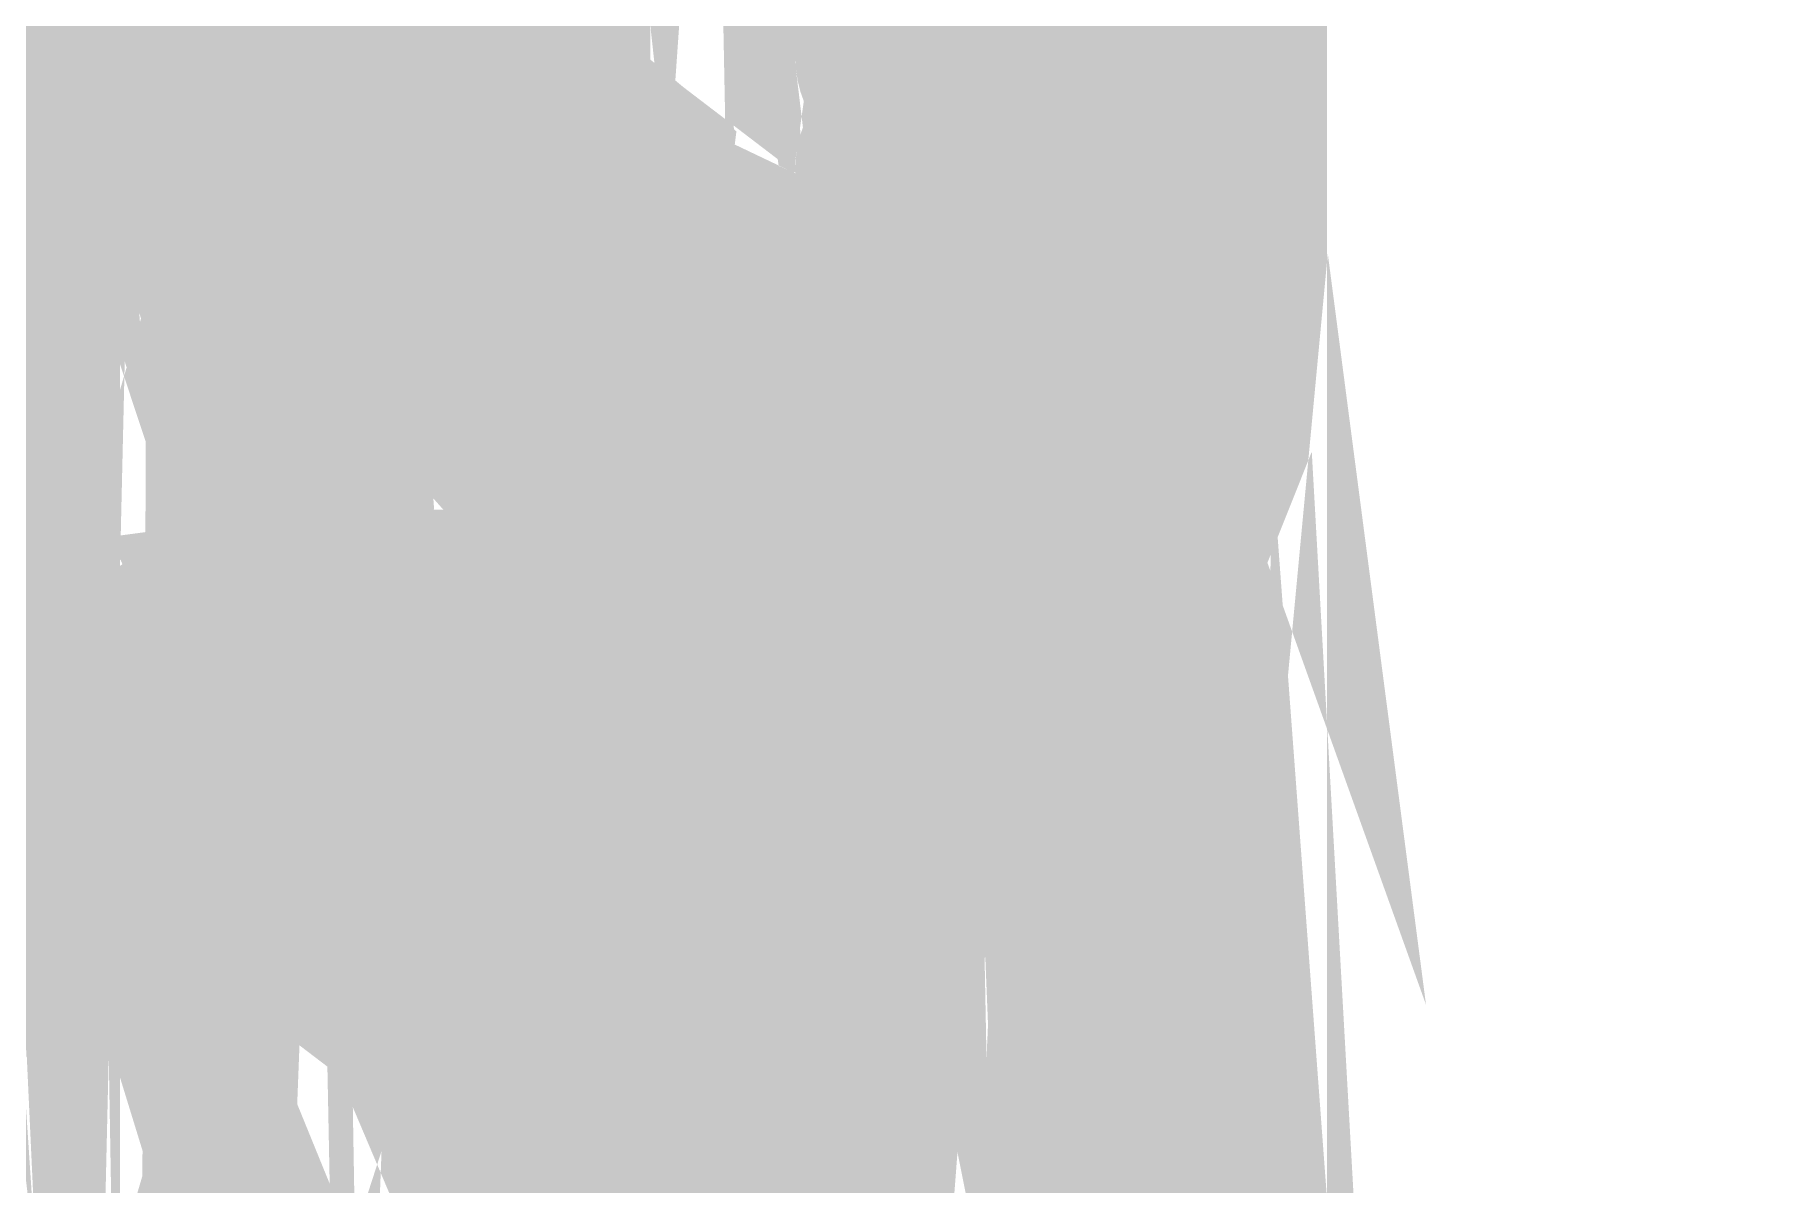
# Model space of a CAD drawing. Extents: x -0.78 to 3.01, y -0.91 to 1.38.
# Drawn here: x 0.21802 to 0.24649, y 0.20503 to 0.22394 of the extents above; entities that cross this region are included whole.
import ezdxf

# ---------------------------------------------------------------- set-up
doc = ezdxf.new("R2010")
doc.units = 0
doc.layers.add('2D_LINE_26', color=3, linetype='CONTINUOUS')

# ---------------------------------------------------------------- blocks, each defined once
blk = doc.blocks.new('SMOOTH_0$004')
at = {"const_width": 0.002}
blk.add_lwpolyline([(-0.001, 0, 1), (0.001, 0, 1)], format="xyb", close=True, dxfattribs=at)
blk = doc.blocks.new('DRAWING_8')
at = {"layer": '2D_LINE_26', "const_width": 0.004}
blk.add_lwpolyline([(0, 0), (0.0007640682, -0.0021292651), (0.0007640682, -0.0058418373), (0.0007640682, -0.0058418373)], close=True, dxfattribs=at)
at = {"layer": '2D_LINE_26'}
for p in [(0.0007640682, -0.0021292651), (0.0007640682, -0.0058418373), (0.0007640682, -0.0058418373)]:
    blk.add_blockref('SMOOTH_0$004', p, dxfattribs=at)
blk = doc.blocks.new('DRAWING_9')
at = {"layer": '2D_LINE_26', "const_width": 0.004}
blk.add_lwpolyline([(0, 0), (-0.0004911811, 0.0087354593), (0.0002728871, 0.002893622), (0.0002728871, 0.002893622)], close=True, dxfattribs=at)
at = {"layer": '2D_LINE_26'}
for p in [(0.0002728871, 0.002893622), (0.0002728871, 0.002893622), (0, 0)]:
    blk.add_blockref('SMOOTH_0$004', p, dxfattribs=at)
blk = doc.blocks.new('DRAWING_10')
at = {"layer": '2D_LINE_26', "const_width": 0.004}
blk.add_lwpolyline([(0, 0), (-0.0009823622, -0.0024568504), (-0.0004911811, 0.0087354593), (-0.0004911811, 0.0087354593)], close=True, dxfattribs=at)
at = {"layer": '2D_LINE_26'}
for p in [(0, 0), (-0.0009823622, -0.0024568504)]:
    blk.add_blockref('SMOOTH_0$004', p, dxfattribs=at)
blk = doc.blocks.new('DRAWING_11')
at = {"layer": '2D_LINE_26', "const_width": 0.004}
blk.add_lwpolyline([(0, 0), (0.0010369554, -0.0006551706), (0.0005457743, -0.0118474803), (0.0005457743, -0.0118474803)], close=True, dxfattribs=at)
at = {"layer": '2D_LINE_26'}
blk.add_blockref('SMOOTH_0$004', (0.0005457743, -0.0118474803), dxfattribs=at)
blk.add_blockref('SMOOTH_0$004', (0.0005457743, -0.0118474803), dxfattribs=at)
blk = doc.blocks.new('DRAWING_12')
at = {"layer": '2D_LINE_26', "const_width": 0.004}
blk.add_lwpolyline([(0, 0), (-0.0021284777, -0.0026752493), (-0.0018555906, 0.011519895), (-0.0018555906, 0.011519895)], close=True, dxfattribs=at)
at = {"layer": '2D_LINE_26'}
for p in [(0, 0), (-0.0021284777, -0.0026752493)]:
    blk.add_blockref('SMOOTH_0$004', p, dxfattribs=at)
blk = doc.blocks.new('DRAWING_13')
at = {"layer": '2D_LINE_26', "const_width": 0.004}
blk.add_lwpolyline([(0, 0), (0.0005457743, -0.0118474803), (-0.0013098163, -0.0003275853), (-0.0013098163, -0.0003275853)], close=True, dxfattribs=at)
at = {"layer": '2D_LINE_26'}
blk.add_blockref('SMOOTH_0$004', (0.0005457743, -0.0118474803), dxfattribs=at)
blk = doc.blocks.new('DRAWING_17')
at = {"layer": '2D_LINE_26', "const_width": 0.004}
blk.add_lwpolyline([(0, 0), (0.0010369554, 0.0008735433), (0.0007640682, -0.013321601), (0.0007640682, -0.013321601)], close=True, dxfattribs=at)
at = {"layer": '2D_LINE_26'}
for p in [(0, 0), (0.0007640682, -0.013321601), (0.0007640682, -0.013321601)]:
    blk.add_blockref('SMOOTH_0$004', p, dxfattribs=at)
blk = doc.blocks.new('DRAWING_19')
at = {"layer": '2D_LINE_26', "const_width": 0.004}
blk.add_lwpolyline([(0, 0), (-0.0022922047, -0.0013649081), (-0.0015827034, 0.0079165354), (-0.0015827034, 0.0079165354)], close=True, dxfattribs=at)
at = {"layer": '2D_LINE_26'}
for p in [(-0.0015827034, 0.0079165354), (-0.0015827034, 0.0079165354), (0, 0), (-0.0022922047, -0.0013649081)]:
    blk.add_blockref('SMOOTH_0$004', p, dxfattribs=at)
blk = doc.blocks.new('DRAWING_20')
at = {"layer": '2D_LINE_26', "const_width": 0.004}
blk.add_lwpolyline([(0, 0), (0.0013644094, -0.0094452231), (-0.000218294, -0.0015286877), (-0.000218294, -0.0015286877)], close=True, dxfattribs=at)
at = {"layer": '2D_LINE_26'}
for p in [(0, 0), (-0.000218294, -0.0015286877), (-0.000218294, -0.0015286877), (0.0013644094, -0.0094452231)]:
    blk.add_blockref('SMOOTH_0$004', p, dxfattribs=at)
blk = doc.blocks.new('DRAWING_21')
at = {"layer": '2D_LINE_26', "const_width": 0.004}
blk.add_lwpolyline([(0, 0), (0.0013644094, -0.0113015223), (0, -0.0018562992), (0, -0.0018562992)], close=True, dxfattribs=at)
at = {"layer": '2D_LINE_26'}
for p in [(0, 0), (0, -0.0018562992), (0, -0.0018562992), (0.0013644094, -0.0113015223)]:
    blk.add_blockref('SMOOTH_0$004', p, dxfattribs=at)
blk = doc.blocks.new('DRAWING_22')
at = {"layer": '2D_LINE_26', "const_width": 0.004}
blk.add_lwpolyline([(0, 0), (0.0007640682, -0.013321601), (-0.0006003412, -0.0020200787), (-0.0006003412, -0.0020200787)], close=True, dxfattribs=at)
at = {"layer": '2D_LINE_26'}
for p in [(0, 0), (-0.0006003412, -0.0020200787), (-0.0006003412, -0.0020200787), (0.0007640682, -0.013321601)]:
    blk.add_blockref('SMOOTH_0$004', p, dxfattribs=at)
blk = doc.blocks.new('DRAWING_23')
at = {"layer": '2D_LINE_26', "const_width": 0.004}
blk.add_lwpolyline([(0, 0), (0.0012006824, -0.0012011286), (0.0001637533, -0.0136491864), (0.0001637533, -0.0136491864)], close=True, dxfattribs=at)
blk = doc.blocks.new('DRAWING_26')
at = {"layer": '2D_LINE_26', "const_width": 0.004}
blk.add_lwpolyline([(0, 0), (-6.69816e-05, 0.0131034908), (0.0009277953, -0.0007097375), (0.0009277953, -0.0007097375)], close=True, dxfattribs=at)
blk = doc.blocks.new('DRAWING_27')
at = {"layer": '2D_LINE_26', "const_width": 0.004}
blk.add_lwpolyline([(0, 0), (0.0008732283, 0.0008189501), (0.000163727, -0.0084624934), (0.000163727, -0.0084624934)], close=True, dxfattribs=at)
at = {"layer": '2D_LINE_26'}
for p in [(0.0008732283, 0.0008189501), (0, 0), (0.000163727, -0.0084624934), (0.000163727, -0.0084624934)]:
    blk.add_blockref('SMOOTH_0$004', p, dxfattribs=at)
blk = doc.blocks.new('DRAWING_28')
at = {"layer": '2D_LINE_26', "const_width": 0.004}
blk.add_lwpolyline([(0, 0), (-0.0031108399, -0.0008735433), (-0.0020738845, 0.0090084514), (-0.0020738845, 0.0090084514)], close=True, dxfattribs=at)
at = {"layer": '2D_LINE_26'}
for p in [(-0.0020738845, 0.0090084514), (-0.0020738845, 0.0090084514), (0, 0), (-0.0031108399, -0.0008735433)]:
    blk.add_blockref('SMOOTH_0$004', p, dxfattribs=at)
blk = doc.blocks.new('DRAWING_29')
at = {"layer": '2D_LINE_26', "const_width": 0.004}
blk.add_lwpolyline([(0, 0), (0.0009277953, -0.0084624934), (-0.0011460892, 0.000545958), (-0.0011460892, 0.000545958)], close=True, dxfattribs=at)
at = {"layer": '2D_LINE_26'}
for p in [(-0.0011460892, 0.000545958), (-0.0011460892, 0.000545958), (0, 0), (0.0009277953, -0.0084624934)]:
    blk.add_blockref('SMOOTH_0$004', p, dxfattribs=at)
blk = doc.blocks.new('DRAWING_30')
at = {"layer": '2D_LINE_26', "const_width": 0.004}
blk.add_lwpolyline([(0, 0), (0.000163727, -0.0084624934), (-0.0007640682, 0), (-0.0007640682, 0)], close=True, dxfattribs=at)
at = {"layer": '2D_LINE_26'}
for p in [(-0.0007640682, 0), (-0.0007640682, 0), (0, 0), (0.000163727, -0.0084624934)]:
    blk.add_blockref('SMOOTH_0$004', p, dxfattribs=at)
blk = doc.blocks.new('DRAWING_31')
at = {"layer": '2D_LINE_26', "const_width": 0.004}
blk.add_lwpolyline([(0, 0), (-0.0008732283, 0.0015287139), (-6.69816e-05, 0.0131034908), (-6.69816e-05, 0.0131034908)], close=True, dxfattribs=at)
blk = doc.blocks.new('DRAWING_33')
at = {"layer": '2D_LINE_26', "const_width": 0.004}
blk.add_lwpolyline([(0, 0), (-0.0007764829, 0.0115747769), (0.0008732021, -0.0004913648), (0.0008732021, -0.0004913648)], close=True, dxfattribs=at)
blk = doc.blocks.new('DRAWING_34')
at = {"layer": '2D_LINE_26', "const_width": 0.004}
blk.add_lwpolyline([(0, 0), (0.0020850919, -0.0015917848), (0.0010481365, -0.0114737795), (0.0010481365, -0.0114737795)], close=True, dxfattribs=at)
at = {"layer": '2D_LINE_26'}
for p in [(0, 0), (0.0020850919, -0.0015917848), (0.0010481365, -0.0114737795), (0.0010481365, -0.0114737795)]:
    blk.add_blockref('SMOOTH_0$004', p, dxfattribs=at)
blk = doc.blocks.new('DRAWING_35')
at = {"layer": '2D_LINE_26', "const_width": 0.004}
blk.add_lwpolyline([(0, 0), (-0.0024053018, -0.0002230971), (-0.0021870079, 0.0043630184), (-0.0021870079, 0.0043630184)], close=True, dxfattribs=at)
at = {"layer": '2D_LINE_26'}
for p in [(-0.0021870079, 0.0043630184), (-0.0021870079, 0.0043630184), (0, 0), (-0.0024053018, -0.0002230971)]:
    blk.add_blockref('SMOOTH_0$004', p, dxfattribs=at)
blk = doc.blocks.new('DRAWING_36')
at = {"layer": '2D_LINE_26', "const_width": 0.004}
blk.add_lwpolyline([(0, 0), (0.0016958005, -0.0049089764), (-0.0004912073, -0.000545958), (-0.0004912073, -0.000545958)], close=True, dxfattribs=at)
at = {"layer": '2D_LINE_26'}
for p in [(0, 0), (-0.0004912073, -0.000545958), (-0.0004912073, -0.000545958), (0.0016958005, -0.0049089764)]:
    blk.add_blockref('SMOOTH_0$004', p, dxfattribs=at)
blk = doc.blocks.new('DRAWING_37')
at = {"layer": '2D_LINE_26', "const_width": 0.004}
blk.add_lwpolyline([(0, 0), (0.0016958005, -0.0062193176), (0, -0.0013103412), (0, -0.0013103412)], close=True, dxfattribs=at)
at = {"layer": '2D_LINE_26'}
for p in [(0, 0), (0, -0.0013103412), (0, -0.0013103412), (0.0016958005, -0.0062193176)]:
    blk.add_blockref('SMOOTH_0$004', p, dxfattribs=at)
blk = doc.blocks.new('DRAWING_38')
at = {"layer": '2D_LINE_26', "const_width": 0.004}
blk.add_lwpolyline([(0, 0), (0.0010481365, -0.0114737795), (-0.000647664, -0.0052544619), (-0.000647664, -0.0052544619)], close=True, dxfattribs=at)
at = {"layer": '2D_LINE_26'}
for p in [(0, 0), (-0.000647664, -0.0052544619), (-0.000647664, -0.0052544619), (0.0010481365, -0.0114737795)]:
    blk.add_blockref('SMOOTH_0$004', p, dxfattribs=at)
blk = doc.blocks.new('DRAWING_41')
at = {"layer": '2D_LINE_26', "const_width": 0.004}
blk.add_lwpolyline([(0, 0), (-0.000545748, 0.0078073228), (0.0012130971, -0.004531811), (0.0012130971, -0.004531811)], close=True, dxfattribs=at)
blk = doc.blocks.new('DRAWING_42')
at = {"layer": '2D_LINE_26', "const_width": 0.004}
blk.add_lwpolyline([(0, 0), (-0.0002728871, 0.0067153806), (0.0002728609, -0.0010919423), (0.0002728609, -0.0010919423)], close=True, dxfattribs=at)
blk = doc.blocks.new('DRAWING_43')
at = {"layer": '2D_LINE_26', "const_width": 0.004}
blk.add_lwpolyline([(0, 0), (0.0013098425, -0.001091916), (0.0006621785, -0.006346378), (0.0006621785, -0.006346378)], close=True, dxfattribs=at)
at = {"layer": '2D_LINE_26'}
for p in [(0, 0), (0.0013098425, -0.001091916), (0.0006621785, -0.006346378), (0.0006621785, -0.006346378)]:
    blk.add_blockref('SMOOTH_0$004', p, dxfattribs=at)
blk = doc.blocks.new('DRAWING_44')
at = {"layer": '2D_LINE_26', "const_width": 0.004}
blk.add_lwpolyline([(0, 0), (-0.0003892913, 0.0054728346), (0.0002728871, -0.0008735433), (0.0002728871, -0.0008735433)], close=True, dxfattribs=at)
at = {"layer": '2D_LINE_26'}
for p in [(-0.0003892913, 0.0054728346), (0, 0), (0.0002728871, -0.0008735433), (0.0002728871, -0.0008735433)]:
    blk.add_blockref('SMOOTH_0$004', p, dxfattribs=at)
blk = doc.blocks.new('DRAWING_47')
at = {"layer": '2D_LINE_26', "const_width": 0.004}
blk.add_lwpolyline([(0, 0), (-0.0021918373, 0.0024686614), (-0.0003892913, 0.0054728346), (-0.0003892913, 0.0054728346)], close=True, dxfattribs=at)
at = {"layer": '2D_LINE_26'}
for p in [(-0.0003892913, 0.0054728346), (-0.0003892913, 0.0054728346), (-0.0021918373, 0.0024686614), (0, 0)]:
    blk.add_blockref('SMOOTH_0$004', p, dxfattribs=at)
blk = doc.blocks.new('DRAWING_48')
at = {"layer": '2D_LINE_26', "const_width": 0.004}
blk.add_lwpolyline([(0, 0), (0.000764042, 0.0002729921), (0.000545748, -0.0043131234), (0.000545748, -0.0043131234)], close=True, dxfattribs=at)
at = {"layer": '2D_LINE_26'}
for p in [(0, 0), (0.000764042, 0.0002729921), (0.000545748, -0.0043131234), (0.000545748, -0.0043131234)]:
    blk.add_blockref('SMOOTH_0$004', p, dxfattribs=at)
blk = doc.blocks.new('DRAWING_49')
at = {"layer": '2D_LINE_26', "const_width": 0.004}
blk.add_lwpolyline([(0, 0), (0.0019647244, -0.001801706), (0.0001621785, -0.0048058793), (0.0001621785, -0.0048058793)], close=True, dxfattribs=at)
at = {"layer": '2D_LINE_26'}
for p in [(0, 0), (0.0019647244, -0.001801706), (0.0001621785, -0.0048058793), (0.0001621785, -0.0048058793)]:
    blk.add_blockref('SMOOTH_0$004', p, dxfattribs=at)
blk = doc.blocks.new('DRAWING_50')
at = {"layer": '2D_LINE_26', "const_width": 0.004}
blk.add_lwpolyline([(0, 0), (-0.0030016798, 0.0002729921), (-0.0016918635, 0.0043131234), (-0.0016918635, 0.0043131234)], close=True, dxfattribs=at)
at = {"layer": '2D_LINE_26'}
for p in [(-0.0016918635, 0.0043131234), (-0.0016918635, 0.0043131234), (-0.0030016798, 0.0002729921), (0, 0)]:
    blk.add_blockref('SMOOTH_0$004', p, dxfattribs=at)
blk = doc.blocks.new('DRAWING_51')
at = {"layer": '2D_LINE_26', "const_width": 0.004}
blk.add_lwpolyline([(0, 0), (0.000545748, -0.0043131234), (-0.0011461155, 0), (-0.0011461155, 0)], close=True, dxfattribs=at)
at = {"layer": '2D_LINE_26'}
for p in [(-0.0011461155, 0), (-0.0011461155, 0), (0, 0), (0.000545748, -0.0043131234)]:
    blk.add_blockref('SMOOTH_0$004', p, dxfattribs=at)
blk = doc.blocks.new('DRAWING_55')
at = {"layer": '2D_LINE_26', "const_width": 0.004}
blk.add_lwpolyline([(0, 0), (0.0016372703, 0), (0.0003274541, -0.0040401312), (0.0003274541, -0.0040401312)], close=True, dxfattribs=at)
at = {"layer": '2D_LINE_26'}
for p in [(0, 0), (0.0016372703, 0), (0.0003274541, -0.0040401312), (0.0003274541, -0.0040401312)]:
    blk.add_blockref('SMOOTH_0$004', p, dxfattribs=at)
blk = doc.blocks.new('DRAWING_57')
at = {"layer": '2D_LINE_26', "const_width": 0.004}
blk.add_lwpolyline([(0, 0), (-0.0020739108, 0.0022384514), (-0.0001621785, 0.0048058793), (-0.0001621785, 0.0048058793)], close=True, dxfattribs=at)
at = {"layer": '2D_LINE_26'}
for p in [(-0.0001621785, 0.0048058793), (-0.0001621785, 0.0048058793), (-0.0020739108, 0.0022384514), (0, 0)]:
    blk.add_blockref('SMOOTH_0$004', p, dxfattribs=at)
blk = doc.blocks.new('DRAWING_58')
at = {"layer": '2D_LINE_26', "const_width": 0.004}
blk.add_lwpolyline([(0, 0), (0.0021284777, -0.0016379003), (0.0002167454, -0.0042053281), (0.0002167454, -0.0042053281)], close=True, dxfattribs=at)
at = {"layer": '2D_LINE_26'}
for p in [(0, 0), (0.0021284777, -0.0016379003), (0.0002167454, -0.0042053281), (0.0002167454, -0.0042053281)]:
    blk.add_blockref('SMOOTH_0$004', p, dxfattribs=at)
blk = doc.blocks.new('DRAWING_61')
at = {"layer": '2D_LINE_26', "const_width": 0.004}
blk.add_lwpolyline([(0, 0), (-0.0019101837, 0.0006551444), (-0.0003274541, 0.0040401312), (-0.0003274541, 0.0040401312)], close=True, dxfattribs=at)
at = {"layer": '2D_LINE_26'}
for p in [(-0.0003274541, 0.0040401312), (-0.0003274541, 0.0040401312), (-0.0019101837, 0.0006551444), (0, 0)]:
    blk.add_blockref('SMOOTH_0$004', p, dxfattribs=at)
blk = doc.blocks.new('DRAWING_62')
at = {"layer": '2D_LINE_26', "const_width": 0.004}
blk.add_lwpolyline([(0, 0), (0.0016372966, 0.0002183727), (5.45669e-05, -0.0031666142), (5.45669e-05, -0.0031666142)], close=True, dxfattribs=at)
at = {"layer": '2D_LINE_26'}
for p in [(0, 0), (0.0016372966, 0.0002183727), (5.45669e-05, -0.0031666142), (5.45669e-05, -0.0031666142)]:
    blk.add_blockref('SMOOTH_0$004', p, dxfattribs=at)
blk = doc.blocks.new('DRAWING_64')
at = {"layer": '2D_LINE_26', "const_width": 0.004}
blk.add_lwpolyline([(0, 0), (-0.0024013386, 0.0022384777), (-0.002072336, 0.0064983727), (-0.002072336, 0.0064983727)], close=True, dxfattribs=at)
at = {"layer": '2D_LINE_26'}
for p in [(-0.002072336, 0.0064983727), (-0.002072336, 0.0064983727), (-0.0024013386, 0.0022384777), (0, 0)]:
    blk.add_blockref('SMOOTH_0$004', p, dxfattribs=at)
blk = doc.blocks.new('DRAWING_65')
at = {"layer": '2D_LINE_26', "const_width": 0.004}
blk.add_lwpolyline([(0, 0), (0.0002167454, -0.0042053281), (-0.0018555906, 0.0022930446), (-0.0018555906, 0.0022930446)], close=True, dxfattribs=at)
at = {"layer": '2D_LINE_26'}
for p in [(-0.0018555906, 0.0022930446), (-0.0018555906, 0.0022930446), (0, 0), (0.0002167454, -0.0042053281)]:
    blk.add_blockref('SMOOTH_0$004', p, dxfattribs=at)
blk = doc.blocks.new('DRAWING_69')
at = {"layer": '2D_LINE_26', "const_width": 0.004}
blk.add_lwpolyline([(0, 0), (-0.0011460892, 0.0008735433), (-0.0010915223, 0.0025114436), (-0.0010915223, 0.0025114436)], close=True, dxfattribs=at)
at = {"layer": '2D_LINE_26'}
for p in [(-0.0010915223, 0.0025114436), (-0.0010915223, 0.0025114436), (-0.0011460892, 0.0008735433), (0, 0)]:
    blk.add_blockref('SMOOTH_0$004', p, dxfattribs=at)
blk = doc.blocks.new('DRAWING_70')
at = {"layer": '2D_LINE_26', "const_width": 0.004}
blk.add_lwpolyline([(0, 0), (5.45669e-05, -0.0031666142), (-0.0010369554, -0.0006551706), (-0.0010369554, -0.0006551706)], close=True, dxfattribs=at)
at = {"layer": '2D_LINE_26'}
for p in [(0, 0), (-0.0010369554, -0.0006551706), (-0.0010369554, -0.0006551706), (5.45669e-05, -0.0031666142)]:
    blk.add_blockref('SMOOTH_0$004', p, dxfattribs=at)
blk = doc.blocks.new('DRAWING_72')
at = {"layer": '2D_LINE_26', "const_width": 0.004}
blk.add_lwpolyline([(0, 0), (0.0023467717, -0.0021292913), (0.002017769, -0.0063891864), (0.002017769, -0.0063891864)], close=True, dxfattribs=at)
at = {"layer": '2D_LINE_26'}
for p in [(0, 0), (0.0023467717, -0.0021292913), (0.002017769, -0.0063891864), (0.002017769, -0.0063891864)]:
    blk.add_blockref('SMOOTH_0$004', p, dxfattribs=at)
blk = doc.blocks.new('DRAWING_73')
at = {"layer": '2D_LINE_26', "const_width": 0.004}
blk.add_lwpolyline([(0, 0), (0.0002728609, 0.0009281365), (0.000218294, -0.0007097638), (0.000218294, -0.0007097638)], close=True, dxfattribs=at)
at = {"layer": '2D_LINE_26'}
for p in [(0.0002728609, 0.0009281365), (0, 0), (0.000218294, -0.0007097638), (0.000218294, -0.0007097638)]:
    blk.add_blockref('SMOOTH_0$004', p, dxfattribs=at)
blk = doc.blocks.new('DRAWING_75')
at = {"layer": '2D_LINE_26', "const_width": 0.004}
blk.add_lwpolyline([(0, 0), (-0.0031108399, 0.0026752231), (-0.002017769, 0.0063891864), (-0.002017769, 0.0063891864)], close=True, dxfattribs=at)
at = {"layer": '2D_LINE_26'}
for p in [(-0.002017769, 0.0063891864), (-0.002017769, 0.0063891864), (-0.0031108399, 0.0026752231), (0, 0)]:
    blk.add_blockref('SMOOTH_0$004', p, dxfattribs=at)
blk = doc.blocks.new('DRAWING_78')
at = {"layer": '2D_LINE_26', "const_width": 0.004}
blk.add_lwpolyline([(0, 0), (0.0012552493, -0.0012557218), (0.0001621785, -0.004969685), (0.0001621785, -0.004969685)], close=True, dxfattribs=at)
at = {"layer": '2D_LINE_26'}
for p in [(0, 0), (0.0012552493, -0.0012557218), (0.0001621785, -0.004969685), (0.0001621785, -0.004969685)]:
    blk.add_blockref('SMOOTH_0$004', p, dxfattribs=at)
blk = doc.blocks.new('DRAWING_80')
at = {"layer": '2D_LINE_26', "const_width": 0.004}
blk.add_lwpolyline([(0, 0), (-0.0049201575, 0.0040942782), (-0.0036648031, 0.0086369816), (-0.0036648031, 0.0086369816)], close=True, dxfattribs=at)
at = {"layer": '2D_LINE_26'}
for p in [(-0.0036648031, 0.0086369816), (-0.0036648031, 0.0086369816), (-0.0049201575, 0.0040942782), (0, 0)]:
    blk.add_blockref('SMOOTH_0$004', p, dxfattribs=at)
blk = doc.blocks.new('DRAWING_81')
at = {"layer": '2D_LINE_26', "const_width": 0.004}
blk.add_lwpolyline([(0, 0), (0.0022458268, -0.0073812598), (-0.0014189764, 0.0012557218), (-0.0014189764, 0.0012557218)], close=True, dxfattribs=at)
blk = doc.blocks.new('DRAWING_82')
at = {"layer": '2D_LINE_26', "const_width": 0.004}
blk.add_lwpolyline([(0, 0), (0.0001621785, -0.004969685), (-0.0020836483, 0.0024115748), (-0.0020836483, 0.0024115748)], close=True, dxfattribs=at)
at = {"layer": '2D_LINE_26'}
for p in [(-0.0020836483, 0.0024115748), (-0.0020836483, 0.0024115748), (0, 0), (0.0001621785, -0.004969685)]:
    blk.add_blockref('SMOOTH_0$004', p, dxfattribs=at)
blk = doc.blocks.new('DRAWING_92')
at = {"layer": '2D_LINE_26', "const_width": 0.004}
blk.add_lwpolyline([(0, 0), (-0.0027382152, 0.0082447244), (0, 0.0015287139), (0, 0.0015287139)], close=True, dxfattribs=at)
blk = doc.blocks.new('DRAWING_188')
at = {"layer": '2D_LINE_26', "const_width": 0.004}
blk.add_lwpolyline([(0, 0), (0.0019913911, -0.005865958), (-0.0009823885, 0.0021292651), (-0.0009823885, 0.0021292651)], close=True, dxfattribs=at)
blk = doc.blocks.new('DRAWING_390')
at = {"layer": '2D_LINE_26', "const_width": 0.004}
blk.add_lwpolyline([(0, 0), (-0.0003540157, -0.0013154331), (-0.0002528609, 0.0033897113), (-0.0002528609, 0.0033897113)], close=True, dxfattribs=at)
blk = doc.blocks.new('DRAWING_392')
at = {"layer": '2D_LINE_26', "const_width": 0.004}
blk.add_lwpolyline([(0, 0), (-0.0004551706, 0.0067794488), (0.0003034383, 0.0016189764), (0.0003034383, 0.0016189764)], close=True, dxfattribs=at)
blk = doc.blocks.new('DRAWING_393')
at = {"layer": '2D_LINE_26', "const_width": 0.004}
blk.add_lwpolyline([(0, 0), (-0.0002023097, 0.0087525722), (0.0002528609, 0.0019731234), (0.0002528609, 0.0019731234)], close=True, dxfattribs=at)
blk = doc.blocks.new('DRAWING_394')
at = {"layer": '2D_LINE_26', "const_width": 0.004}
blk.add_lwpolyline([(0, 0), (0.0006071391, -0.0156923885), (0.0001519685, -0.0165524672), (0.0001519685, -0.0165524672)], close=True, dxfattribs=at)
blk = doc.blocks.new('DRAWING_396')
at = {"layer": '2D_LINE_26', "const_width": 0.004}
blk.add_lwpolyline([(0, 0), (0.0010620472, 0), (0.0010114698, -0.0106244882), (0.0010114698, -0.0106244882)], close=True, dxfattribs=at)
blk = doc.blocks.new('DRAWING_397')
at = {"layer": '2D_LINE_26', "const_width": 0.004}
blk.add_lwpolyline([(0, 0), (-0.0006572966, 0.0127567717), (0.0003541732, 0.0021322835), (0.0003541732, 0.0021322835)], close=True, dxfattribs=at)
blk = doc.blocks.new('DRAWING_398')
at = {"layer": '2D_LINE_26', "const_width": 0.004}
blk.add_lwpolyline([(0, 0), (-0.000202126, 0.0144263255), (0.0004551706, 0.0016695538), (0.0004551706, 0.0016695538)], close=True, dxfattribs=at)
blk = doc.blocks.new('DRAWING_399')
at = {"layer": '2D_LINE_26', "const_width": 0.004}
blk.add_lwpolyline([(0, 0), (-0.0006574541, -0.0002023885), (-0.0006071391, 0.0172607874), (-0.0006071391, 0.0172607874)], close=True, dxfattribs=at)
blk = doc.blocks.new('DRAWING_401')
at = {"layer": '2D_LINE_26', "const_width": 0.004}
blk.add_lwpolyline([(0, 0), (0.0006574541, -0.0005059318), (0.0006071391, -0.0179691076), (0.0006071391, -0.0179691076)], close=True, dxfattribs=at)
blk = doc.blocks.new('DRAWING_402')
at = {"layer": '2D_LINE_26', "const_width": 0.004}
blk.add_lwpolyline([(0, 0), (-0.0009609186, 0.0002529659), (-0.0006071391, 0.0179691076), (-0.0006071391, 0.0179691076)], close=True, dxfattribs=at)
blk = doc.blocks.new('DRAWING_404')
at = {"layer": '2D_LINE_26', "const_width": 0.004}
blk.add_lwpolyline([(0, 0), (0.0008091864, 0.0006071129), (0.000707874, -0.0150334383), (0.000707874, -0.0150334383)], close=True, dxfattribs=at)
blk = doc.blocks.new('DRAWING_405')
at = {"layer": '2D_LINE_26', "const_width": 0.004}
blk.add_lwpolyline([(0, 0), (-0.0007586089, -0.0009106824), (-0.000707874, 0.0150334383), (-0.000707874, 0.0150334383)], close=True, dxfattribs=at)
blk = doc.blocks.new('DRAWING_409')
at = {"layer": '2D_LINE_26', "const_width": 0.004}
blk.add_lwpolyline([(0, 0), (-0.0010623097, 0.0155912073), (0.0006574541, -0.0010624672), (0.0006574541, -0.0010624672)], close=True, dxfattribs=at)
blk = doc.blocks.new('DRAWING_412')
at = {"layer": '2D_LINE_26', "const_width": 0.004}
blk.add_lwpolyline([(0, 0), (0.0009103412, 0.0009612598), (0.0008596063, -0.0149828609), (0.0008596063, -0.0149828609)], close=True, dxfattribs=at)
blk = doc.blocks.new('DRAWING_413')
at = {"layer": '2D_LINE_26', "const_width": 0.004}
blk.add_lwpolyline([(0, 0), (-0.0004044357, 0.0154887927), (0.0004551706, 0.0005059318), (0.0004551706, 0.0005059318)], close=True, dxfattribs=at)
blk = doc.blocks.new('DRAWING_414')
at = {"layer": '2D_LINE_26', "const_width": 0.004}
blk.add_lwpolyline([(0, 0), (-0.001416063, 0), (-0.0011630446, 0.0141227822), (-0.0011630446, 0.0141227822)], close=True, dxfattribs=at)
blk = doc.blocks.new('DRAWING_415')
at = {"layer": '2D_LINE_26', "const_width": 0.004}
blk.add_lwpolyline([(0, 0), (0.0004044357, -0.0154887927), (-0.0007586089, -0.0013660105), (-0.0007586089, -0.0013660105)], close=True, dxfattribs=at)
blk = doc.blocks.new('DRAWING_416')
at = {"layer": '2D_LINE_26', "const_width": 0.004}
blk.add_lwpolyline([(0, 0), (0.0005057218, 0.0014165879), (0.0002527034, -0.0127061942), (0.0002527034, -0.0127061942)], close=True, dxfattribs=at)
blk = doc.blocks.new('DRAWING_418')
at = {"layer": '2D_LINE_26', "const_width": 0.004}
blk.add_lwpolyline([(0, 0), (0.0005561417, -0.0107330709), (-0.0003540157, -0.0009612598), (-0.0003540157, -0.0009612598)], close=True, dxfattribs=at)
blk = doc.blocks.new('DRAWING_419')
at = {"layer": '2D_LINE_26', "const_width": 0.004}
blk.add_lwpolyline([(0, 0), (0.0002527034, -0.0127061942), (-0.0003034383, -0.0019731234), (-0.0003034383, -0.0019731234)], close=True, dxfattribs=at)
blk = doc.blocks.new('DRAWING_422')
at = {"layer": '2D_LINE_26', "const_width": 0.004}
blk.add_lwpolyline([(0, 0), (0.0006069029, 0.0008095013), (0.0003483465, -0.0086574016), (0.0003483465, -0.0086574016)], close=True, dxfattribs=at)
blk = doc.blocks.new('DRAWING_423')
at = {"layer": '2D_LINE_26', "const_width": 0.004}
blk.add_lwpolyline([(0, 0), (-0.0008597638, 0.0005059318), (-0.0003483465, 0.0086574016), (-0.0003483465, 0.0086574016)], close=True, dxfattribs=at)
blk = doc.blocks.new('DRAWING_427')
at = {"layer": '2D_LINE_26', "const_width": 0.004}
blk.add_lwpolyline([(0, 0), (-0.0005057218, 0.0009106562), (-0.0003483465, 0.0075949606), (-0.0003483465, 0.0075949606)], close=True, dxfattribs=at)
blk = doc.blocks.new('DRAWING_432')
at = {"layer": '2D_LINE_26', "const_width": 0.004}
blk.add_lwpolyline([(0, 0), (-4.49081e-05, 0.0058748031), (0.0006068766, -0.000354147), (0.0006068766, -0.000354147)], close=True, dxfattribs=at)
blk = doc.blocks.new('DRAWING_454')
at = {"layer": '2D_LINE_26', "const_width": 0.004}
blk.add_lwpolyline([(0, 0), (-0.0002528609, -0.0008094751), (-0.0001011549, 0.0031367717), (-0.0001011549, 0.0031367717)], close=True, dxfattribs=at)
blk = doc.blocks.new('DRAWING_462')
at = {"layer": '2D_LINE_26', "const_width": 0.004}
blk.add_lwpolyline([(0, 0), (-0.0005010499, 0.0108339895), (0.0003034383, 0.0005565354), (0.0003034383, 0.0005565354)], close=True, dxfattribs=at)
blk = doc.blocks.new('DRAWING_467')
at = {"layer": '2D_LINE_26', "const_width": 0.004}
blk.add_lwpolyline([(0, 0), (0.0005563255, -0.0013154068), (0.0002053018, -0.0104816273), (0.0002053018, -0.0104816273)], close=True, dxfattribs=at)
blk = doc.blocks.new('DRAWING_468')
at = {"layer": '2D_LINE_26', "const_width": 0.004}
blk.add_lwpolyline([(0, 0), (-0.0005563255, -0.0010118635), (-0.0005010499, 0.0108339895), (-0.0005010499, 0.0108339895)], close=True, dxfattribs=at)
blk = doc.blocks.new('DRAWING_469')
at = {"layer": '2D_LINE_26', "const_width": 0.004}
blk.add_lwpolyline([(0, 0), (-0.0006069029, -0.0011636483), (-0.0004581627, 0.0112405249), (-0.0004581627, 0.0112405249)], close=True, dxfattribs=at)
blk = doc.blocks.new('DRAWING_473')
at = {"layer": '2D_LINE_26', "const_width": 0.004}
blk.add_lwpolyline([(0, 0), (-0.0011614698, 0.0233899213), (0.0001487402, 0.0124041732), (0.0001487402, 0.0124041732)], close=True, dxfattribs=at)
blk = doc.blocks.new('DRAWING_474')
at = {"layer": '2D_LINE_26', "const_width": 0.004}
blk.add_lwpolyline([(0, 0), (-0.0011614698, 0.0239464304), (0, 0.0005565092), (0, 0.0005565092)], close=True, dxfattribs=at)
blk = doc.blocks.new('DRAWING_475')
at = {"layer": '2D_LINE_26', "const_width": 0.004}
blk.add_lwpolyline([(0, 0), (-0.0009776903, 0.0323359843), (0.0001837795, 0.0083895538), (0.0001837795, 0.0083895538)], close=True, dxfattribs=at)
blk = doc.blocks.new('DRAWING_478')
at = {"layer": '2D_LINE_26', "const_width": 0.004}
blk.add_lwpolyline([(0, 0), (0.0009776903, -0.0323359843), (-0.0003162205, -0.0166827297), (-0.0003162205, -0.0166827297)], close=True, dxfattribs=at)
blk = doc.blocks.new('DRAWING_479')
at = {"layer": '2D_LINE_26', "const_width": 0.004}
blk.add_lwpolyline([(0, 0), (0.0008091864, 0.0016695538), (0.0004929659, -0.0150131759), (0.0004929659, -0.0150131759)], close=True, dxfattribs=at)
blk = doc.blocks.new('DRAWING_480')
at = {"layer": '2D_LINE_26', "const_width": 0.004}
blk.add_lwpolyline([(0, 0), (-0.0005466667, 0.0013281102), (-0.0004929659, 0.0150131759), (-0.0004929659, 0.0150131759)], close=True, dxfattribs=at)
blk = doc.blocks.new('DRAWING_481')
at = {"layer": '2D_LINE_26', "const_width": 0.004}
blk.add_lwpolyline([(0, 0), (0.0005466667, 0.0014062205), (0.0002361417, -0.0120664567), (0.0002361417, -0.0120664567)], close=True, dxfattribs=at)
blk = doc.blocks.new('DRAWING_484')
at = {"layer": '2D_LINE_26', "const_width": 0.004}
blk.add_lwpolyline([(0, 0), (0.0008597638, 0.0014671916), (0.000806063, -0.012217874), (0.000806063, -0.012217874)], close=True, dxfattribs=at)
blk = doc.blocks.new('DRAWING_1005')
at = {"layer": '2D_LINE_26', "const_width": 0.004}
blk.add_lwpolyline([(0, 0), (-0.0031108399, 0.0026752231)], dxfattribs=at)
at = {"layer": '2D_LINE_26'}
for p in [(-0.0031108399, 0.0026752231), (0, 0)]:
    blk.add_blockref('SMOOTH_0$004', p, dxfattribs=at)
blk = doc.blocks.new('DRAWING_1006')
at = {"layer": '2D_LINE_26', "const_width": 0.004}
blk.add_lwpolyline([(0, 0), (-0.0024013386, 0.0022384777)], dxfattribs=at)
at = {"layer": '2D_LINE_26'}
for p in [(-0.0024013386, 0.0022384777), (0, 0)]:
    blk.add_blockref('SMOOTH_0$004', p, dxfattribs=at)
blk = doc.blocks.new('DRAWING_1007')
at = {"layer": '2D_LINE_26', "const_width": 0.004}
blk.add_lwpolyline([(0, 0), (-0.0020739108, 0.0022384514)], dxfattribs=at)
at = {"layer": '2D_LINE_26'}
for p in [(-0.0020739108, 0.0022384514), (0, 0)]:
    blk.add_blockref('SMOOTH_0$004', p, dxfattribs=at)
blk = doc.blocks.new('DRAWING_1008')
at = {"layer": '2D_LINE_26', "const_width": 0.004}
blk.add_lwpolyline([(0, 0), (-0.0021918373, 0.0024686614)], dxfattribs=at)
at = {"layer": '2D_LINE_26'}
for p in [(-0.0021918373, 0.0024686614), (0, 0)]:
    blk.add_blockref('SMOOTH_0$004', p, dxfattribs=at)
blk = doc.blocks.new('DRAWING_1009')
at = {"layer": '2D_LINE_26', "const_width": 0.004}
blk.add_lwpolyline([(0, 0), (-0.0002728871, 0.0008735433)], dxfattribs=at)
at = {"layer": '2D_LINE_26'}
for p in [(-0.0002728871, 0.0008735433), (0, 0)]:
    blk.add_blockref('SMOOTH_0$004', p, dxfattribs=at)
blk = doc.blocks.new('DRAWING_1010')
at = {"layer": '2D_LINE_26', "const_width": 0.004}
blk.add_lwpolyline([(0, 0), (0, 0.0013103412)], dxfattribs=at)
at = {"layer": '2D_LINE_26'}
for p in [(0, 0.0013103412), (0, 0)]:
    blk.add_blockref('SMOOTH_0$004', p, dxfattribs=at)
blk = doc.blocks.new('DRAWING_1011')
at = {"layer": '2D_LINE_26', "const_width": 0.004}
blk.add_lwpolyline([(0, 0), (0.0004912073, 0.000545958)], dxfattribs=at)
at = {"layer": '2D_LINE_26'}
for p in [(0.0004912073, 0.000545958), (0, 0)]:
    blk.add_blockref('SMOOTH_0$004', p, dxfattribs=at)
blk = doc.blocks.new('DRAWING_1012')
at = {"layer": '2D_LINE_26', "const_width": 0.004}
blk.add_lwpolyline([(0, 0), (0.000764042, 0.0002729921)], dxfattribs=at)
at = {"layer": '2D_LINE_26'}
for p in [(0, 0), (0.000764042, 0.0002729921)]:
    blk.add_blockref('SMOOTH_0$004', p, dxfattribs=at)
blk = doc.blocks.new('DRAWING_1013')
at = {"layer": '2D_LINE_26', "const_width": 0.004}
blk.add_lwpolyline([(0, 0), (0.0011461155, 0)], dxfattribs=at)
at = {"layer": '2D_LINE_26'}
for p in [(0, 0), (0.0011461155, 0)]:
    blk.add_blockref('SMOOTH_0$004', p, dxfattribs=at)
blk = doc.blocks.new('DRAWING_1014')
at = {"layer": '2D_LINE_26', "const_width": 0.004}
blk.add_lwpolyline([(0, 0), (0.0016372703, 0)], dxfattribs=at)
at = {"layer": '2D_LINE_26'}
for p in [(0, 0), (0.0016372703, 0)]:
    blk.add_blockref('SMOOTH_0$004', p, dxfattribs=at)
blk = doc.blocks.new('DRAWING_1015')
at = {"layer": '2D_LINE_26', "const_width": 0.004}
blk.add_lwpolyline([(0, 0), (0.0016372966, 0.0002183727)], dxfattribs=at)
at = {"layer": '2D_LINE_26'}
for p in [(0, 0), (0.0016372966, 0.0002183727)]:
    blk.add_blockref('SMOOTH_0$004', p, dxfattribs=at)
blk = doc.blocks.new('DRAWING_1016')
at = {"layer": '2D_LINE_26', "const_width": 0.004}
blk.add_lwpolyline([(0, 0), (0.0010369554, 0.0006551706)], dxfattribs=at)
at = {"layer": '2D_LINE_26'}
for p in [(0.0010369554, 0.0006551706), (0, 0)]:
    blk.add_blockref('SMOOTH_0$004', p, dxfattribs=at)
blk = doc.blocks.new('DRAWING_1017')
at = {"layer": '2D_LINE_26', "const_width": 0.004}
blk.add_lwpolyline([(0, 0), (0.0002728609, 0.0009281365)], dxfattribs=at)
at = {"layer": '2D_LINE_26'}
for p in [(0.0002728609, 0.0009281365), (0, 0)]:
    blk.add_blockref('SMOOTH_0$004', p, dxfattribs=at)
blk = doc.blocks.new('DRAWING_1018')
at = {"layer": '2D_LINE_26', "const_width": 0.004}
blk.add_lwpolyline([(0, 0), (-0.000218294, 0.0007097638)], dxfattribs=at)
at = {"layer": '2D_LINE_26'}
for p in [(-0.000218294, 0.0007097638), (0, 0)]:
    blk.add_blockref('SMOOTH_0$004', p, dxfattribs=at)
blk = doc.blocks.new('DRAWING_1019')
at = {"layer": '2D_LINE_26', "const_width": 0.004}
blk.add_lwpolyline([(0, 0), (-0.0011460892, 0.0008735433)], dxfattribs=at)
at = {"layer": '2D_LINE_26'}
for p in [(-0.0011460892, 0.0008735433), (0, 0)]:
    blk.add_blockref('SMOOTH_0$004', p, dxfattribs=at)
blk = doc.blocks.new('DRAWING_1020')
at = {"layer": '2D_LINE_26', "const_width": 0.004}
blk.add_lwpolyline([(0, 0), (-0.0019101837, 0.0006551444)], dxfattribs=at)
at = {"layer": '2D_LINE_26'}
for p in [(-0.0019101837, 0.0006551444), (0, 0)]:
    blk.add_blockref('SMOOTH_0$004', p, dxfattribs=at)
blk = doc.blocks.new('DRAWING_1021')
at = {"layer": '2D_LINE_26', "const_width": 0.004}
blk.add_lwpolyline([(0, 0), (-0.0030016798, 0.0002729921)], dxfattribs=at)
at = {"layer": '2D_LINE_26'}
for p in [(-0.0030016798, 0.0002729921), (0, 0)]:
    blk.add_blockref('SMOOTH_0$004', p, dxfattribs=at)
blk = doc.blocks.new('DRAWING_1022')
at = {"layer": '2D_LINE_26', "const_width": 0.004}
blk.add_lwpolyline([(0, 0), (-0.0024053018, -0.0002230971)], dxfattribs=at)
at = {"layer": '2D_LINE_26'}
for p in [(0, 0), (-0.0024053018, -0.0002230971)]:
    blk.add_blockref('SMOOTH_0$004', p, dxfattribs=at)
blk = doc.blocks.new('DRAWING_1023')
at = {"layer": '2D_LINE_26', "const_width": 0.004}
blk.add_lwpolyline([(0, 0), (-0.0031108399, -0.0008735433)], dxfattribs=at)
at = {"layer": '2D_LINE_26'}
for p in [(0, 0), (-0.0031108399, -0.0008735433)]:
    blk.add_blockref('SMOOTH_0$004', p, dxfattribs=at)
blk = doc.blocks.new('DRAWING_1024')
at = {"layer": '2D_LINE_26', "const_width": 0.004}
blk.add_lwpolyline([(0, 0), (-0.0022922047, -0.0013649081)], dxfattribs=at)
at = {"layer": '2D_LINE_26'}
for p in [(0, 0), (-0.0022922047, -0.0013649081)]:
    blk.add_blockref('SMOOTH_0$004', p, dxfattribs=at)
blk = doc.blocks.new('DRAWING_1025')
at = {"layer": '2D_LINE_26', "const_width": 0.004}
blk.add_lwpolyline([(0, 0), (-0.0021284777, -0.0026752493)], dxfattribs=at)
at = {"layer": '2D_LINE_26'}
for p in [(0, 0), (-0.0021284777, -0.0026752493)]:
    blk.add_blockref('SMOOTH_0$004', p, dxfattribs=at)
blk = doc.blocks.new('DRAWING_1026')
at = {"layer": '2D_LINE_26', "const_width": 0.004}
blk.add_lwpolyline([(0, 0), (-0.0009823622, -0.0024568504)], dxfattribs=at)
at = {"layer": '2D_LINE_26'}
for p in [(0, 0), (-0.0009823622, -0.0024568504)]:
    blk.add_blockref('SMOOTH_0$004', p, dxfattribs=at)
blk = doc.blocks.new('DRAWING_1027')
at = {"layer": '2D_LINE_26', "const_width": 0.004}
blk.add_lwpolyline([(0, 0), (-0.0002728871, -0.002893622)], dxfattribs=at)
at = {"layer": '2D_LINE_26'}
for p in [(0, 0), (-0.0002728871, -0.002893622)]:
    blk.add_blockref('SMOOTH_0$004', p, dxfattribs=at)
blk = doc.blocks.new('DRAWING_1028')
at = {"layer": '2D_LINE_26', "const_width": 0.004}
blk.add_lwpolyline([(0, 0), (0, -0.0037125722)], dxfattribs=at)
at = {"layer": '2D_LINE_26'}
for p in [(0, 0), (0, -0.0037125722)]:
    blk.add_blockref('SMOOTH_0$004', p, dxfattribs=at)
blk = doc.blocks.new('DRAWING_1029')
at = {"layer": '2D_LINE_26', "const_width": 0.004}
blk.add_lwpolyline([(0, 0), (0.0007640682, -0.0021292651)], dxfattribs=at)
at = {"layer": '2D_LINE_26'}
for p in [(0, 0), (0.0007640682, -0.0021292651)]:
    blk.add_blockref('SMOOTH_0$004', p, dxfattribs=at)
blk = doc.blocks.new('DRAWING_1032')
at = {"layer": '2D_LINE_26', "const_width": 0.004}
blk.add_lwpolyline([(0, 0), (0.0010369554, 0.0008735433)], dxfattribs=at)
at = {"layer": '2D_LINE_26'}
for p in [(0.0010369554, 0.0008735433), (0, 0)]:
    blk.add_blockref('SMOOTH_0$004', p, dxfattribs=at)
blk = doc.blocks.new('DRAWING_1033')
at = {"layer": '2D_LINE_26', "const_width": 0.004}
blk.add_lwpolyline([(0, 0), (0.0006003412, 0.0020200787)], dxfattribs=at)
at = {"layer": '2D_LINE_26'}
for p in [(0.0006003412, 0.0020200787), (0, 0)]:
    blk.add_blockref('SMOOTH_0$004', p, dxfattribs=at)
blk = doc.blocks.new('DRAWING_1034')
at = {"layer": '2D_LINE_26', "const_width": 0.004}
blk.add_lwpolyline([(0, 0), (0, 0.0018562992)], dxfattribs=at)
at = {"layer": '2D_LINE_26'}
for p in [(0, 0.0018562992), (0, 0)]:
    blk.add_blockref('SMOOTH_0$004', p, dxfattribs=at)
blk = doc.blocks.new('DRAWING_1035')
at = {"layer": '2D_LINE_26', "const_width": 0.004}
blk.add_lwpolyline([(0, 0), (0.000218294, 0.0015286877)], dxfattribs=at)
at = {"layer": '2D_LINE_26'}
for p in [(0.000218294, 0.0015286877), (0, 0)]:
    blk.add_blockref('SMOOTH_0$004', p, dxfattribs=at)
blk = doc.blocks.new('DRAWING_1036')
at = {"layer": '2D_LINE_26', "const_width": 0.004}
blk.add_lwpolyline([(0, 0), (0.0008732283, 0.0008189501)], dxfattribs=at)
at = {"layer": '2D_LINE_26'}
for p in [(0.0008732283, 0.0008189501), (0, 0)]:
    blk.add_blockref('SMOOTH_0$004', p, dxfattribs=at)
blk = doc.blocks.new('DRAWING_1037')
at = {"layer": '2D_LINE_26', "const_width": 0.004}
blk.add_lwpolyline([(0, 0), (0.0007640682, 0)], dxfattribs=at)
at = {"layer": '2D_LINE_26'}
for p in [(0, 0), (0.0007640682, 0)]:
    blk.add_blockref('SMOOTH_0$004', p, dxfattribs=at)
blk = doc.blocks.new('DRAWING_1038')
at = {"layer": '2D_LINE_26', "const_width": 0.004}
blk.add_lwpolyline([(0, 0), (0.0011460892, -0.000545958)], dxfattribs=at)
at = {"layer": '2D_LINE_26'}
for p in [(0, 0), (0.0011460892, -0.000545958)]:
    blk.add_blockref('SMOOTH_0$004', p, dxfattribs=at)
blk = doc.blocks.new('DRAWING_1039')
at = {"layer": '2D_LINE_26', "const_width": 0.004}
blk.add_lwpolyline([(0, 0), (0.0020850919, -0.0015917848)], dxfattribs=at)
at = {"layer": '2D_LINE_26'}
for p in [(0, 0), (0.0020850919, -0.0015917848)]:
    blk.add_blockref('SMOOTH_0$004', p, dxfattribs=at)
blk = doc.blocks.new('DRAWING_1040')
at = {"layer": '2D_LINE_26', "const_width": 0.004}
blk.add_lwpolyline([(0, 0), (0.0013098425, -0.001091916)], dxfattribs=at)
at = {"layer": '2D_LINE_26'}
for p in [(0, 0), (0.0013098425, -0.001091916)]:
    blk.add_blockref('SMOOTH_0$004', p, dxfattribs=at)
blk = doc.blocks.new('DRAWING_1041')
at = {"layer": '2D_LINE_26', "const_width": 0.004}
blk.add_lwpolyline([(0, 0), (0.0019647244, -0.001801706)], dxfattribs=at)
at = {"layer": '2D_LINE_26'}
for p in [(0, 0), (0.0019647244, -0.001801706)]:
    blk.add_blockref('SMOOTH_0$004', p, dxfattribs=at)
blk = doc.blocks.new('DRAWING_1042')
at = {"layer": '2D_LINE_26', "const_width": 0.004}
blk.add_lwpolyline([(0, 0), (0.0021284777, -0.0016379003)], dxfattribs=at)
at = {"layer": '2D_LINE_26'}
for p in [(0, 0), (0.0021284777, -0.0016379003)]:
    blk.add_blockref('SMOOTH_0$004', p, dxfattribs=at)

msp = doc.modelspace()

# ---------------------------------------------------------------- block references
for name, p in [('DRAWING_42', (0.2254261155, 0.2650491601)), ('DRAWING_188', (0.1705217323, 0.2663669291)), ('DRAWING_44', (0.2265226509, 0.2171343045)), ('DRAWING_26', (0.2299683465, 0.258169685)), ('DRAWING_33', (0.228221916, 0.2601897638)), ('DRAWING_41', (0.2256989764, 0.2639572178)), ('DRAWING_31', (0.2299683465, 0.258169685)), ('DRAWING_92', (0.2102965354, 0.2396506299)), ('DRAWING_413', (0.2362495801, 0.1585041732)), ('DRAWING_23', (0.2325334121, 0.2701809711)), ('DRAWING_462', (0.2221248819, 0.158806273)), ('DRAWING_20', (0.2325299738, 0.2217251181)), ('DRAWING_419', (0.2345808136, 0.1712103675)), ('DRAWING_398', (0.2377667979, 0.1611350131)), ('DRAWING_9', (0.2370052231, 0.2174119948)), ('DRAWING_394', (0.2382730709, 0.1442774016)), ('DRAWING_22', (0.233130315, 0.2256014961)), ('DRAWING_480', (0.219942126, 0.1515409186)), ('DRAWING_37', (0.2267955381, 0.2162607612)), ('DRAWING_397', (0.2382219685, 0.1628045669)), ('DRAWING_393', (0.2388290289, 0.1668087664)), ('DRAWING_10', (0.2370052231, 0.2174119948)), ('DRAWING_17', (0.233130315, 0.2256014961)), ('DRAWING_416', (0.2345808136, 0.1712103675)), ('DRAWING_81', (0.2144988976, 0.234136378)), ('DRAWING_409', (0.2349860105, 0.1296980577)), ('DRAWING_11', (0.2354770866, 0.2268026247)), ('DRAWING_21', (0.2325299738, 0.2235814173)), ('DRAWING_418', (0.2342773753, 0.1692372441)), ('DRAWING_30', (0.2314384514, 0.2193774803)), ('DRAWING_405', (0.2374633596, 0.1599207874)), ('DRAWING_27', (0.2314384514, 0.2193774803)), ('DRAWING_8', (0.236514042, 0.2261474541)), ('DRAWING_399', (0.2384250394, 0.1277249344)), ('DRAWING_13', (0.2354770866, 0.2268026247)), ('DRAWING_478', (0.2202583465, 0.1682236483)), ('DRAWING_12', (0.2360228609, 0.2149551444)), ('DRAWING_468', (0.2221248819, 0.158806273)), ('DRAWING_29', (0.2306743832, 0.2193774803)), ('DRAWING_82', (0.2165825459, 0.2317248031)), ('DRAWING_80', (0.2167447244, 0.2267551181)), ('DRAWING_38', (0.2274432021, 0.2215152231)), ('DRAWING_78', (0.2165825459, 0.2317248031)), ('DRAWING_64', (0.2222569029, 0.2218414173)), ('DRAWING_65', (0.2220401575, 0.2260467454)), ('DRAWING_36', (0.2267955381, 0.2149504199)), ('DRAWING_75', (0.2198555643, 0.224079895)), ('DRAWING_72', (0.2178377953, 0.2304690814)), ('DRAWING_401', (0.2371604462, 0.1454916535)), ('DRAWING_19', (0.2338943832, 0.212279895)), ('DRAWING_404', (0.2367554856, 0.1749542257)), ('DRAWING_43', (0.2261333596, 0.2226071391)), ('DRAWING_469', (0.2220267192, 0.1459973753)), ('DRAWING_48', (0.2255402887, 0.2141314698)), ('DRAWING_28', (0.2316021785, 0.2109149869)), ('DRAWING_481', (0.2193954593, 0.1495878215)), ('DRAWING_34', (0.2274432021, 0.2215152231)), ('DRAWING_57', (0.2243308136, 0.2196029659)), ('DRAWING_58', (0.2220401575, 0.2260467454)), ('DRAWING_415', (0.2358451444, 0.1739929659)), ('DRAWING_73', (0.21980979, 0.21232979)), ('DRAWING_47', (0.2265226509, 0.2171343045)), ('DRAWING_49', (0.2241686352, 0.2244088451)), ('DRAWING_1005', (0.2198555643, 0.224079895)), ('DRAWING_479', (0.2194491601, 0.1665540945)), ('DRAWING_1032', (0.233130315, 0.2256014961)), ('DRAWING_1029', (0.236514042, 0.2261474541)), ('DRAWING_1042', (0.2220401575, 0.2260467454)), ('DRAWING_1033', (0.2325299738, 0.2235814173)), ('DRAWING_474', (0.2214198163, 0.1442772178)), ('DRAWING_1041', (0.2241686352, 0.2244088451)), ('DRAWING_1006', (0.2222569029, 0.2218414173)), ('DRAWING_473', (0.2214198163, 0.144833727)), ('DRAWING_392', (0.2390818898, 0.1687818898)), ('DRAWING_1028', (0.2372781102, 0.224018189)), ('DRAWING_1034', (0.2325299738, 0.2217251181)), ('DRAWING_51', (0.2255402887, 0.2141314698)), ('DRAWING_412', (0.2358451444, 0.1739929659)), ('DRAWING_1040', (0.2261333596, 0.2226071391)), ('DRAWING_427', (0.2328050394, 0.1593150131)), ('DRAWING_1007', (0.2243308136, 0.2196029659)), ('DRAWING_1039', (0.2274432021, 0.2215152231)), ('DRAWING_1035', (0.2323116798, 0.2201964304)), ('DRAWING_69', (0.2211741732, 0.2107464829)), ('DRAWING_35', (0.2284913386, 0.2100414436)), ('DRAWING_1036', (0.2314384514, 0.2193774803)), ('DRAWING_1027', (0.2372781102, 0.2203056168)), ('DRAWING_61', (0.223084357, 0.2100913386)), ('DRAWING_1038', (0.229528294, 0.2199234383)), ('DRAWING_1008', (0.2265226509, 0.2171343045)), ('DRAWING_1037', (0.2306743832, 0.2193774803)), ('DRAWING_70', (0.2211196063, 0.2139130971)), ('DRAWING_55', (0.2227569029, 0.2141314698)), ('DRAWING_50', (0.2260860367, 0.2098183465)), ('DRAWING_402', (0.2377675853, 0.1275225459)), ('DRAWING_62', (0.2211196063, 0.2139130971)), ('DRAWING_1026', (0.2370052231, 0.2174119948)), ('DRAWING_1009', (0.2267955381, 0.2162607612)), ('DRAWING_1010', (0.2267955381, 0.2149504199)), ('DRAWING_422', (0.2333164567, 0.1674664829)), ('DRAWING_1011', (0.2263043307, 0.2144044619)), ('DRAWING_1025', (0.2360228609, 0.2149551444)), ('DRAWING_390', (0.2397393438, 0.1717162992)), ('DRAWING_1012', (0.2255402887, 0.2141314698)), ('DRAWING_1015', (0.2211196063, 0.2139130971)), ('DRAWING_1014', (0.2227569029, 0.2141314698)), ('DRAWING_1013', (0.2243941732, 0.2141314698)), ('DRAWING_1016', (0.2200826509, 0.2132579265)), ('DRAWING_1017', (0.21980979, 0.21232979)), ('DRAWING_467', (0.2218214173, 0.1564790026)), ('DRAWING_1018', (0.220028084, 0.2116200262)), ('DRAWING_1024', (0.2338943832, 0.212279895)), ('DRAWING_1019', (0.2211741732, 0.2107464829)), ('DRAWING_1020', (0.223084357, 0.2100913386)), ('DRAWING_1023', (0.2316021785, 0.2109149869)), ('DRAWING_475', (0.2212360367, 0.135887664)), ('DRAWING_414', (0.2362495801, 0.1585041732)), ('DRAWING_1021', (0.2260860367, 0.2098183465)), ('DRAWING_1022', (0.2284913386, 0.2100414436)), ('DRAWING_484', (0.2185893963, 0.1650869029)), ('DRAWING_454', (0.2237967979, 0.1496400525)), ('DRAWING_432', (0.2306303675, 0.1615916798)), ('DRAWING_423', (0.2336648031, 0.1588090814)), ('DRAWING_396', (0.2375646719, 0.1755613386))]:
    msp.add_blockref(name, p)

doc.saveas('drawing.dxf')
